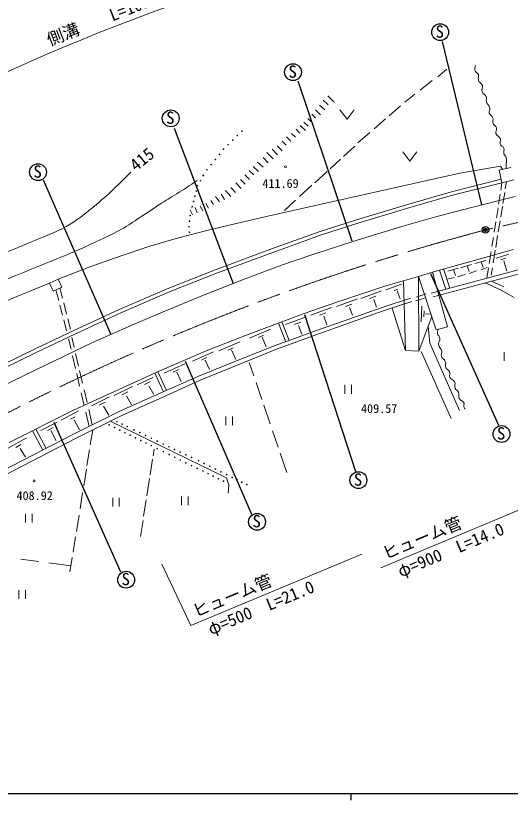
# Model space of a CAD drawing. Units: millimetres, scale not verified. Extents: x 40000 to 680000, y 20000 to 380000.
# Drawn here: x 118260 to 191688, y 204000 to 320582 of the extents above; entities that cross this region are included whole.
import ezdxf
from ezdxf.enums import TextEntityAlignment as Align

# ---------------------------------------------------------------- set-up
doc = ezdxf.new("R2010")
doc.units = ezdxf.units.MM
doc.header["$LTSCALE"] = 1000
doc.header["$PDMODE"] = 32
doc.header["$PDSIZE"] = 500
doc.linetypes.add('CHAIN', pattern=[18.5, 12, -1.5, 3.5, -1.5])
for name, color, linetype, lineweight in [('M-BGD', 7, 'Continuous', 13), ('M-BMK', 2, 'CHAIN', 13), ('M-BMK-SRVR', 3, 'Continuous', 25), ('M-STR-HTXT', 7, 'Continuous', 13), ('M-TTL-BAND', 7, 'Continuous', 25)]:
    doc.layers.add(name, color=color, linetype=linetype, lineweight=lineweight)
doc.styles.add('ＭＳ ゴシック', font='')
doc.styles.get('ＭＳ ゴシック').set_extended_font_data('MS Gothic')

msp = doc.modelspace()

# ---------------------------------------------------------------- linework, layer by layer
at = {"layer": 'M-BGD', "lineweight": 25}
for p, q in [((181574, 316764), (187428, 292478)), ((160159, 310921), (168180, 287117)), ((141779, 303878), (150567, 280810)), ((122353, 296197), (132359, 273211)), ((179837, 282292), (189950, 259726)), ((161159, 276199), (168709, 252864)), ((143429, 269240), (153265, 246541)), ((123897, 260208), (133828, 237936))]:
    msp.add_line(p, q, dxfattribs=at)
at = {"layer": 'M-BGD'}
for p, q in [((180951, 311520), (182255, 312635)), ((178288, 309517), (180110, 310974)), ((163928, 308015), (164664, 307342)), ((164619, 308655), (165544, 307729)), ((176030, 307714), (177537, 308918)), ((163364, 307275), (164165, 306572)), ((173692, 305706), (175379, 307167)), ((162247, 305955), (162787, 305415)), ((162781, 306586), (163495, 305872)), ((166402, 306605), (167452, 305205)), ((167452, 305205), (168502, 306605)), ((161051, 304783), (161660, 304174)), ((161621, 305313), (162097, 304837)), ((171461, 303773), (173178, 305261)), ((159873, 303699), (160449, 303123)), ((160507, 304278), (161282, 303502)), ((169038, 301673), (170836, 303231)), ((158461, 302575), (159092, 301944)), ((159205, 303099), (159781, 302523)), ((157083, 301249), (157839, 300493)), ((157821, 301947), (158402, 301366)), ((166940, 299678), (168596, 301190)), ((155535, 300261), (156460, 299336)), ((156320, 300744), (157149, 299914)), ((175724, 300359), (176774, 298959)), ((176774, 298959), (177824, 300359)), ((154168, 298811), (154991, 298090)), ((154978, 299507), (155750, 298736)), ((164921, 297835), (166484, 299262)), ((152929, 297590), (153616, 296944)), ((153513, 298199), (154310, 297448)), ((162658, 295771), (164479, 297432)), ((184195, 297175), (187637, 297771)), ((187637, 297771), (190241, 298231)), ((191768, 298049), (190022, 297645)), ((190022, 297645), (190456, 295766)), ((190241, 298231), (190547, 297767)), ((151634, 296254), (152344, 295538)), ((152277, 296934), (152989, 296222)), ((160074, 291770), (184195, 297175)), ((182964, 294402), (190332, 296302)), ((190456, 295766), (192203, 296171)), ((150188, 295058), (150880, 294298)), ((150949, 295725), (151715, 294921)), ((160392, 293703), (162248, 295397)), ((183098, 293915), (190456, 295766)), ((190456, 295766), (190278, 294640)), ((191123, 295921), (190949, 294863)), ((148761, 294071), (149266, 293277)), ((149406, 294585), (150182, 293716)), ((176610, 292599), (182964, 294402)), ((176764, 292104), (183098, 293915)), ((190189, 294072), (189954, 292583)), ((190862, 294335), (190592, 292689)), ((146462, 292716), (146901, 292006)), ((147210, 293146), (147649, 292520)), ((147939, 293707), (148509, 292903)), ((158141, 291649), (159804, 293166)), ((185915, 292099), (192393, 293719)), ((144163, 291707), (144499, 291015)), ((144920, 292062), (145219, 291286)), ((145658, 292286), (146042, 291594)), ((155237, 290698), (160074, 291770)), ((168872, 290272), (176610, 292599)), ((169040, 289749), (176764, 292104)), ((180448, 290648), (185915, 292099)), ((189871, 292055), (189630, 290532)), ((190516, 292222), (190260, 290662)), ((150779, 289667), (155237, 290698)), ((175569, 289281), (180448, 290648)), ((146615, 288679), (150779, 289667)), ((163309, 288471), (168872, 290272)), ((163488, 287951), (169040, 289749)), ((168292, 287031), (175569, 289281)), ((189543, 289975), (189297, 288421)), ((190168, 290103), (189899, 288466)), ((142451, 287564), (146615, 288679)), ((156782, 286147), (163309, 288471)), ((138182, 286324), (142451, 287564)), ((156986, 285618), (163488, 287951)), ((162362, 285075), (168292, 287031)), ((189171, 287621), (188958, 286271)), ((189809, 287917), (189517, 286136)), ((133744, 284851), (138182, 286324)), ((148024, 282881), (156782, 286147)), ((180136, 282492), (192142, 285861)), ((189455, 285761), (189142, 283853)), ((129013, 283190), (133744, 284851)), ((148220, 282367), (156986, 285618)), ((157883, 283540), (162362, 285075)), ((179928, 279344), (199166, 284505)), ((188839, 285518), (188563, 283765)), ((189588, 284572), (191448, 285133)), ((190270, 284319), (190981, 284534)), ((152562, 281605), (157883, 283540)), ((180253, 278827), (199317, 283927)), ((184278, 283137), (185922, 283611)), ((185276, 283425), (185567, 282568)), ((186416, 283753), (188074, 284230)), ((187349, 284021), (187639, 283164)), ((190738, 284170), (191177, 282637)), ((124553, 281433), (129013, 283190)), ((140976, 280100), (148024, 282881)), ((141186, 279591), (148220, 282367)), ((180136, 282492), (178041, 281846)), ((182354, 274357), (180136, 282492)), ((181158, 282779), (182108, 279929)), ((181769, 282950), (182710, 280090)), ((182424, 282604), (183989, 283054)), ((183264, 282846), (183555, 281989)), ((183871, 281773), (184965, 282129)), ((185582, 282287), (186666, 282661)), ((187320, 282820), (188264, 283147)), ((188463, 283135), (188216, 281567)), ((189022, 283120), (188845, 282041)), ((123282, 280845), (124553, 281433)), ((124553, 281433), (125098, 280257)), ((146127, 279040), (152562, 281605)), ((173218, 280465), (178041, 281846)), ((176105, 270847), (175808, 281207)), ((178041, 281846), (180672, 273915)), ((178041, 281846), (178124, 270726)), ((182275, 281411), (183334, 281675)), ((188876, 281134), (189882, 280711)), ((123282, 280845), (119037, 279120)), ((123827, 279668), (123282, 280845)), ((125098, 280257), (123827, 279668)), ((124240, 279860), (124647, 278269)), ((124814, 280126), (125203, 278606)), ((133643, 276939), (140976, 280100)), ((169783, 279302), (173218, 280465)), ((173214, 279850), (175541, 280673)), ((174999, 279962), (174438, 279729)), ((187962, 280889), (190244, 279840)), ((189882, 280711), (190742, 280290)), ((190244, 279840), (192263, 278726)), ((119037, 279120), (113579, 276848)), ((133867, 276437), (141186, 279591)), ((140155, 276579), (146127, 279040)), ((165955, 277998), (169783, 279302)), ((169486, 278559), (172572, 279694)), ((170811, 278562), (171741, 278906)), ((174887, 279701), (175317, 278523)), ((177732, 278783), (179209, 279241)), ((124820, 277592), (125208, 276076)), ((125383, 277902), (125809, 276238)), ((161103, 276338), (165955, 277998)), ((165897, 277367), (168983, 278503)), ((167222, 277370), (168152, 277715)), ((171421, 278422), (171832, 277298)), ((172669, 277246), (176863, 278611)), ((172829, 276706), (177092, 278118)), ((177676, 278222), (178956, 278596)), ((126883, 273812), (133643, 276939)), ((127117, 273314), (133867, 276437)), ((135864, 274771), (140155, 276579)), ((152398, 273049), (161103, 276338)), ((162057, 276091), (165149, 277210)), ((162929, 273808), (172669, 277246)), ((163103, 273257), (172829, 276706)), ((163382, 276087), (164314, 276427)), ((167832, 277231), (168243, 276106)), ((176105, 270847), (174141, 277140)), ((178549, 277441), (178479, 275114)), ((178899, 276712), (178871, 275857)), ((125388, 275371), (125804, 273746)), ((125992, 275521), (126378, 274012)), ((158328, 274675), (161398, 275853)), ((163992, 275945), (164462, 274636)), ((178124, 270726), (180022, 275873)), ((179108, 276267), (179775, 276242)), ((129577, 271974), (135864, 274771)), ((152962, 272669), (156078, 273993)), ((157271, 274890), (158371, 272140)), ((157786, 275085), (158876, 272325)), ((159653, 274696), (160578, 275054)), ((160265, 274565), (160760, 273266)), ((179494, 274440), (179764, 271938)), ((180672, 273915), (182354, 274357)), ((121169, 271096), (126883, 273812)), ((121407, 270601), (127117, 273314)), ((146805, 270869), (152398, 273049)), ((154299, 272789), (155067, 273126)), ((154836, 272805), (155467, 271393)), ((156773, 271555), (162929, 273808)), ((157000, 271030), (163103, 273257)), ((121464, 268083), (129577, 271974)), ((126116, 272576), (126478, 271017)), ((126607, 272758), (126944, 271309)), ((148419, 270776), (151535, 272100)), ((179764, 271938), (184170, 261927)), ((115992, 268571), (121169, 271096)), ((116234, 268077), (121407, 270601)), ((139660, 267825), (146805, 270869)), ((144508, 269241), (147601, 270616)), ((149757, 270897), (150525, 271234)), ((150293, 270913), (150924, 269500)), ((151531, 269492), (156773, 271555)), ((151897, 268930), (157000, 271030)), ((178124, 270726), (176105, 270847)), ((178450, 270676), (182898, 260739)), ((190771, 270611), (190771, 269311)), ((126706, 270037), (127146, 268146)), ((127161, 270375), (127594, 268510)), ((145280, 266953), (151531, 269492)), ((145843, 269384), (146628, 269776)), ((146379, 269409), (147033, 268007)), ((140291, 267454), (143385, 268829)), ((145564, 266380), (151897, 268930)), ((152933, 269073), (153608, 267091)), ((115568, 265195), (121464, 268083)), ((126823, 261970), (139660, 267825)), ((127318, 267404), (127754, 265530)), ((127747, 267854), (128188, 265957)), ((138913, 267484), (140224, 264711)), ((139359, 267687), (140647, 264899)), ((141627, 267596), (142412, 267989)), ((142163, 267621), (142817, 266219)), ((136307, 265719), (138602, 266824)), ((137403, 265763), (138272, 266212)), ((139262, 264285), (145280, 266953)), ((139549, 263646), (145564, 266380)), ((153951, 266081), (154816, 263540)), ((128410, 265003), (128855, 263090)), ((132881, 264165), (135587, 265469)), ((134059, 264249), (134928, 264698)), ((138033, 265595), (138790, 264277)), ((167144, 265717), (167144, 264417)), ((168119, 264417), (168119, 265717)), ((127987, 264528), (128423, 262653)), ((129495, 262630), (132201, 263934)), ((133804, 261861), (139262, 264285)), ((134102, 261228), (139549, 263646)), ((134690, 264081), (135447, 262763)), ((130673, 262714), (131542, 263162)), ((131304, 262546), (132061, 261228)), ((155104, 262694), (156034, 259961)), ((117290, 257168), (126823, 261970)), ((125023, 260478), (127603, 261887)), ((126838, 258389), (133804, 261861)), ((127156, 257765), (134102, 261228)), ((128656, 261649), (129147, 259540)), ((129094, 262058), (129625, 259778)), ((121995, 258942), (124397, 260176)), ((126411, 260625), (127084, 261003)), ((126958, 260527), (127729, 259027)), ((132287, 260323), (149543, 251914)), ((149479, 261017), (149479, 259717)), ((150454, 259717), (150454, 261017)), ((120745, 258908), (122298, 256037)), ((121232, 259153), (122782, 256287)), ((122967, 258933), (123808, 259400)), ((123453, 258942), (124266, 257391)), ((129690, 259028), (129331, 256794)), ((156391, 258911), (157214, 256492)), ((116303, 252932), (126838, 258389)), ((116641, 252318), (127156, 257765)), ((117022, 256280), (119854, 257879)), ((118269, 256421), (119012, 256883)), ((118900, 256294), (119728, 254963)), ((129216, 256083), (128838, 253726)), ((138807, 256169), (138652, 255171)), ((157532, 255559), (158509, 252688)), ((138580, 254713), (138211, 252343)), ((128757, 253223), (128355, 250720)), ((138130, 251822), (137725, 249224)), ((149543, 251914), (149921, 250862)), ((149921, 250862), (149795, 249642)), ((128196, 249734), (127810, 247326)), ((132658, 248951), (132658, 247651)), ((133633, 247651), (133633, 248951)), ((137635, 248645), (137255, 246209)), ((142878, 249164), (142878, 247864)), ((143853, 247864), (143853, 249164)), ((119711, 246557), (119711, 245257)), ((120686, 245257), (120686, 246557)), ((127660, 246392), (127266, 243941)), ((137158, 245584), (136788, 243211)), ((127141, 243166), (126770, 240855)), ((119010, 239850), (121681, 239489)), ((123192, 239286), (126447, 238847)), ((126648, 240100), (126306, 237966)), ((118717, 235248), (118717, 233948)), ((119692, 233948), (119692, 235248))]:
    msp.add_line(p, q, dxfattribs=at)
at = {"layer": 'M-BGD', "lineweight": 25}
for centre in [(181268, 318132), (159428, 312181), (141274, 305327), (121574, 297331), (190379, 258423), (169138, 251561), (154091, 245378), (134654, 236774)]:
    msp.add_circle(centre, 1250, dxfattribs=at)
at = {"layer": 'M-BGD'}
for centre, radius in [((151845, 303423), 50), ((150472, 302093), 50), ((151158, 302758), 50), ((149100, 300762), 50), ((149786, 301427), 50), ((148523, 299981), 50), ((147274, 298459), 50), ((147899, 299220), 50), ((146649, 297698), 50), ((158332, 298138), 146), ((145674, 296081), 50), ((146115, 296836), 50), ((145234, 295326), 50), ((144863, 293753), 50), ((145070, 294532), 50), ((144655, 292973), 50), ((144447, 292193), 50), ((144150, 290874), 50), ((143975, 289226), 50), ((144058, 290059), 50), ((144058, 288405), 50), ((133288, 260265), 50), ((132136, 259768), 50), ((132917, 259384), 50), ((133698, 259000), 50), ((134044, 259894), 50), ((134799, 259523), 50), ((135818, 259053), 50), ((134480, 258616), 50), ((135261, 258232), 50), ((136042, 257848), 50), ((136680, 258633), 50), ((137543, 258213), 50), ((138405, 257793), 50), ((136824, 257464), 50), ((137605, 257080), 50), ((138386, 256696), 50), ((139267, 257373), 50), ((140164, 256930), 50), ((141004, 256535), 50), ((139278, 256260), 50), ((140188, 255806), 50), ((141027, 255375), 50), ((141843, 256140), 50), ((142682, 255745), 50), ((143521, 255350), 50), ((141863, 254963), 50), ((142699, 254551), 50), ((143535, 254139), 50), ((144360, 254955), 50), ((145409, 254456), 50), ((144370, 253727), 50), ((145206, 253315), 50), ((146238, 254045), 50), ((147068, 253635), 50), ((147897, 253224), 50), ((146057, 252916), 50), ((146820, 252540), 50), ((147583, 252163), 50), ((148346, 251787), 50), ((148726, 252813), 50), ((149556, 252402), 50), ((150393, 251987), 50), ((121012, 251489), 146), ((149110, 251411), 50), ((151116, 251629), 50), ((151838, 251271), 50), ((152561, 250914), 50)]:
    msp.add_circle(centre, radius, dxfattribs=at)
for points, knots in [([(191055, 297884), (191081, 298236), (191086, 298332), (191096, 298619), (191107, 298969), (191211, 299185), (191096, 299516), (191014, 299751), (190826, 299813), (190745, 300049), (190637, 300365), (190856, 300594), (190731, 300904), (190610, 301207), (190301, 301230), (190184, 301535), (190082, 301803), (190327, 302000), (190226, 302269), (190084, 302650), (189703, 302690), (189563, 303072), (189449, 303382), (189742, 303601), (189638, 303914), (189525, 304253), (189212, 304314), (189096, 304652), (189001, 304925), (189215, 305120), (189114, 305390), (188994, 305715), (188683, 305764), (188572, 306091), (188475, 306377), (188736, 306565), (188666, 306858), (188570, 307257), (188277, 307383), (188152, 307774), (188054, 308077), (188241, 308295), (188114, 308587), (187970, 308919), (187633, 308948), (187507, 309288), (187383, 309620), (187675, 309858), (187563, 310195), (187437, 310570), (187077, 310625), (186946, 310998), (186840, 311302), (187071, 311521), (186955, 311821), (186836, 312129), (186496, 312161), (186432, 312485), (186378, 312757), (186437, 312930), (186544, 313185)], [0, 0, 0, 0, 1, 1, 1, 2, 2, 2, 3, 3, 3, 4, 4, 4, 5, 5, 5, 6, 6, 6, 7, 7, 7, 8, 8, 8, 9, 9, 9, 10, 10, 10, 11, 11, 11, 12, 12, 12, 13, 13, 13, 14, 14, 14, 15, 15, 15, 16, 16, 16, 17, 17, 17, 18, 18, 18, 19, 19, 19, 20, 20, 20, 20]), ([(135354, 297340), (133347, 295317), (132795, 294723), (131018, 293197), (129795, 292147), (129109, 291555), (127808, 290603), (127049, 290048), (126622, 289733), (125803, 289271), (124725, 288664), (124062, 288436), (122929, 287939), (121300, 287226), (120363, 286887), (118723, 286201), (117462, 285673), (116758, 285371), (115498, 284841), (114022, 284221), (113199, 283866), (111717, 283261), (110947, 282946), (110519, 282760), (109735, 282482), (107868, 281819), (106779, 281578), (104889, 280982), (102572, 280251), (101266, 279865), (98969, 279075), (97591, 278601), (96829, 278308), (95464, 277799), (94129, 277301), (93365, 277060), (92057, 276495), (90086, 275644), (89432, 275218), (87199, 273923)], [0, 0, 0, 0, 1, 1, 1, 2, 2, 2, 3, 3, 3, 4, 4, 4, 5, 5, 5, 6, 6, 6, 7, 7, 7, 8, 8, 8, 9, 9, 9, 10, 10, 10, 11, 11, 11, 12, 12, 12, 13, 13, 13, 13]), ([(84633, 268910), (85091, 269115), (85351, 269232), (85878, 269468), (87283, 270099), (88069, 270455), (89474, 271087), (90550, 271572), (91141, 271870), (92229, 272328), (93626, 272917), (94429, 273198), (95846, 273737), (97369, 274316), (98226, 274631), (99757, 275188), (100954, 275624), (101635, 275837), (102828, 276282), (104107, 276759), (104813, 277052), (106087, 277544), (107327, 278022), (108010, 278321), (109263, 278763), (110426, 279174), (111102, 279334), (112270, 279731), (113525, 280157), (114227, 280399), (115467, 280866), (116516, 281262), (117098, 281499), (118137, 281918), (119685, 282542), (120545, 282908), (122091, 283537), (123026, 283918), (123554, 284121), (124488, 284504), (125772, 285032), (126501, 285307), (127769, 285871), (128954, 286399), (129608, 286718), (130776, 287280), (132031, 287885), (132762, 288170), (133973, 288858), (135065, 289478), (135634, 289897), (136686, 290582), (137942, 291400), (138621, 291895), (139882, 292706), (140906, 293364), (141503, 293696), (142532, 294346), (143582, 295010), (143914, 295227), (145203, 296071)], [0, 0, 0, 0, 1, 1, 1, 2, 2, 2, 3, 3, 3, 4, 4, 4, 5, 5, 5, 6, 6, 6, 7, 7, 7, 8, 8, 8, 9, 9, 9, 10, 10, 10, 11, 11, 11, 12, 12, 12, 13, 13, 13, 14, 14, 14, 15, 15, 15, 16, 16, 16, 17, 17, 17, 18, 18, 18, 19, 19, 19, 20, 20, 20, 20]), ([(185008, 262127), (184892, 262243), (184836, 262315), (184784, 262464), (184710, 262671), (184898, 262817), (184826, 263024), (184699, 263387), (184263, 263338), (184097, 263683), (183929, 264030), (184174, 264322), (183998, 264665), (183873, 264910), (183633, 264925), (183508, 265169), (183324, 265527), (183602, 265840), (183410, 266193), (183230, 266523), (182835, 266489), (182695, 266838), (182564, 267163), (182840, 267423), (182681, 267735), (182561, 267970), (182309, 267956), (182176, 268184), (181969, 268536), (182196, 268845), (182036, 269221), (181890, 269563), (181576, 269625), (181461, 269978), (181371, 270252), (181580, 270434), (181514, 270714), (181419, 271125), (181091, 271261), (181030, 271678), (180975, 272047), (181261, 272238), (181239, 272610), (181220, 272942), (180914, 273054), (180886, 273385), (180866, 273623), (180887, 273746), (180959, 273991)], [0, 0, 0, 0, 1, 1, 1, 2, 2, 2, 3, 3, 3, 4, 4, 4, 5, 5, 5, 6, 6, 6, 7, 7, 7, 8, 8, 8, 9, 9, 9, 10, 10, 10, 11, 11, 11, 12, 12, 12, 13, 13, 13, 14, 14, 14, 15, 15, 15, 16, 16, 16, 16])]:
    msp.add_open_spline(points, degree=3, knots=knots, dxfattribs=at)
at = {"layer": 'M-BMK'}
for centre, radius, start, end in [((289186, -145065), 445461, 94.10813, 103.12666), ((277423, -50812), 351140, 104.7503, 121.15159)]:
    msp.add_arc(centre, radius, start, end, dxfattribs=at)
at = {"layer": 'M-BMK-SRVR'}
msp.add_circle((188020, 288757), 500, dxfattribs=at)
msp.add_point((188020, 288757), dxfattribs=at)
at = {"layer": 'M-STR-HTXT'}
for p, q in [((172453, 238559), (197818, 249184)), ((144276, 229971), (169641, 240596)), ((139954, 239105), (144276, 229971))]:
    msp.add_line(p, q, dxfattribs=at)
msp.add_arc((237493, 48825), 289674, 103.40638, 121.05268, dxfattribs=at)
at = {"layer": 'M-TTL-BAND'}
for p, q in [((40000, 205000), (579000, 205000)), ((168000, 205000), (168000, 204000))]:
    msp.add_line(p, q, dxfattribs=at)

# ---------------------------------------------------------------- texts
at = {"layer": 'M-BGD', "style": 'ＭＳ ゴシック'}
for s, height, p in [('S', 1833, (180589, 316758)), ('S', 1833, (158749, 310807)), ('S', 1833, (140595, 303954)), ('S', 1833, (120896, 295957)), ('411.69', 1320, (154881, 294607)), ('409.57', 1320, (169530, 261155)), ('S', 1833, (189701, 257050)), ('S', 1833, (168460, 250188)), ('408.92', 1320, (118381, 248214)), ('S', 1833, (153413, 244005)), ('S', 1833, (133976, 235401))]:
    msp.add_text(s, height=height, dxfattribs=at).set_placement(p, align=Align.BOTTOM_LEFT)
msp.add_text('415', height=1833, rotation=39.056, dxfattribs=at).set_placement((136468, 296930), align=Align.BOTTOM_LEFT)
at = {"layer": 'M-STR-HTXT', "style": 'ＭＳ ゴシック'}
for s, rotation, p in [('側溝\u3000\u3000L=105.5', 21.418, (123500, 315549)), ('ヒューム管', 22.729, (173380, 239232)), ('φ=900  L=14.0', 22.729, (175642, 236594)), ('ヒューム管', 22.729, (145203, 230644)), ('φ=500  L=21.0', 22.729, (147464, 228006))]:
    msp.add_text(s, height=1833, rotation=rotation, dxfattribs=at).set_placement(p, align=Align.BOTTOM_LEFT)

doc.saveas('drawing.dxf')
